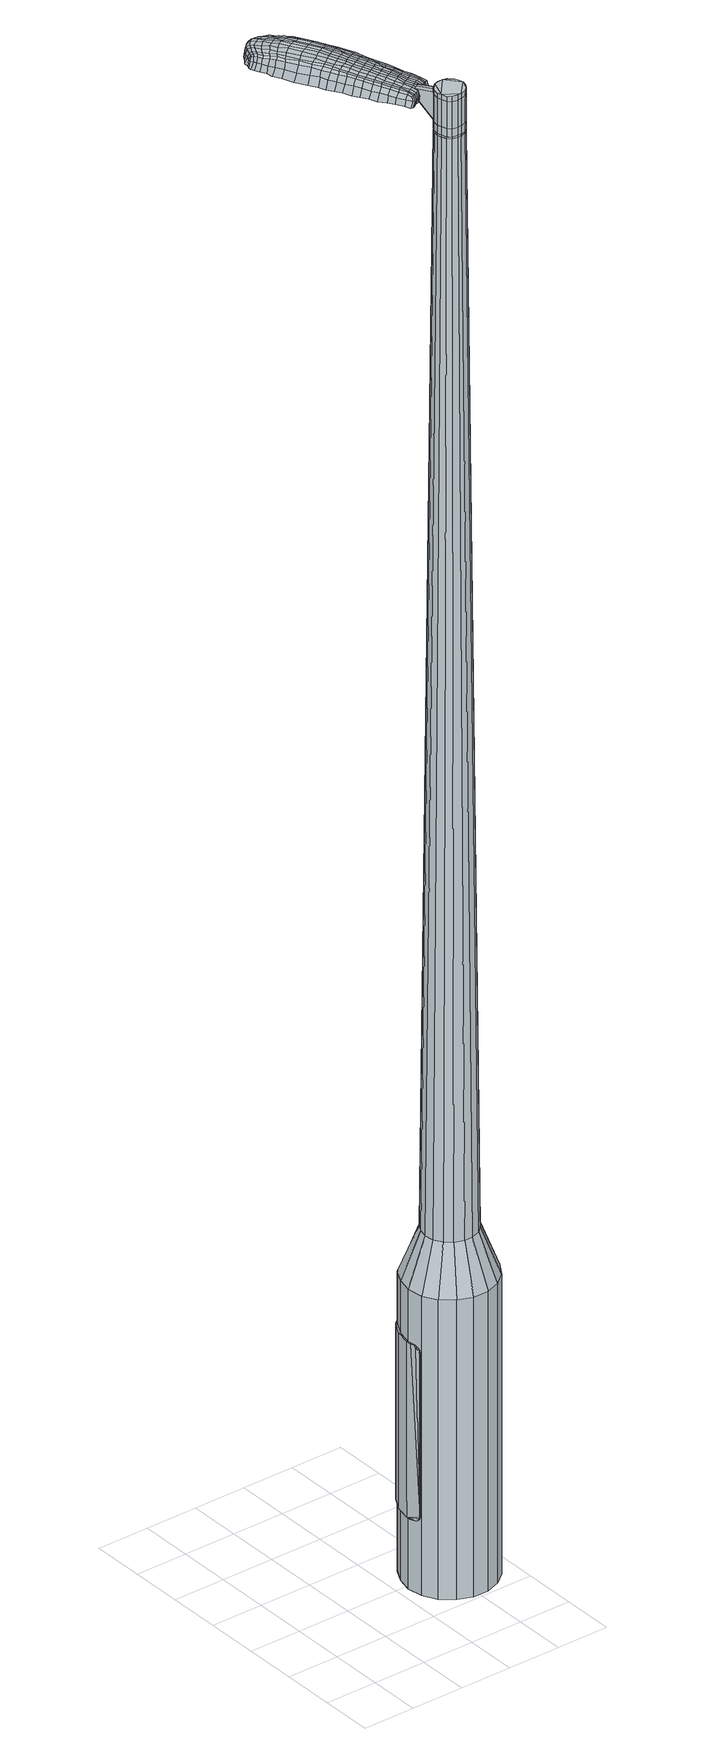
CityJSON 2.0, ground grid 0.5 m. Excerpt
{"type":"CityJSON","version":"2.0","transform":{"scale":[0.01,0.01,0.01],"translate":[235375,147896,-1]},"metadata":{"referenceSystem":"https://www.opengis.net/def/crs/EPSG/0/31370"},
"CityObjects":{
"object1":{"type":"GenericCityObject","attributes":{"cluster":312,"mean_distance_to_centroid":0.28,"new_centroid_x":235376.55,"new_centroid_y":147896.94,"mean_distance_to_camera":8.55,"H1":9.48,"H2":9.28,"Z_final":111.29,"cluster2":-1,"proj_x":235382.22,"proj_y":147893.77,"id_line":52496,"bearing_l":29.24,"distance":6.5,"orientation":"left","G_obj":119.24},"geometry":[{"type":"MultiSurface","lod":"2","boundaries":[[[0,1,2,3]],[[1,4,5,2]],[[4,6,7,5]],[[6,8,9,7]],[[8,10,11,9]],[[10,12,13,11]],[[12,14,15,13]],[[14,16,17,15]],[[16,18,19,17]],[[18,20,21,19]],[[20,22,23,21]],[[22,24,25,23]],[[24,26,27,25]],[[26,28,29,27]],[[28,30,31,29]],[[30,32,33,31]],[[32,34,35,33]],[[34,0,3,35]],[[36,37,38,39]],[[38,40,41,42]],[[41,43,42]],[[42,44,45,46]],[[45,47,46]],[[46,48,49,50]],[[49,51,50]],[[42,46,50,38]],[[50,52,39,38]],[[53,36,39]],[[2,5,7,35]],[[7,9,11,15]],[[11,13,15]],[[15,17,19,23]],[[19,21,23]],[[23,25,27,31]],[[27,29,31]],[[15,23,31,7]],[[31,33,35,7]],[[3,2,35]],[[1,0,54,55]],[[0,34,56,54]],[[34,32,57,56]],[[32,30,58,57]],[[30,28,59,58]],[[28,26,60,59]],[[26,24,61,60]],[[24,22,62,61]],[[22,20,63,62]],[[20,18,64,63]],[[18,16,65,64]],[[16,14,66,65]],[[14,12,67,66]],[[12,10,68,67]],[[10,8,69,68]],[[8,6,70,69]],[[6,4,71,70]],[[4,1,55,71]],[[55,54,72,73]],[[54,56,74,72]],[[56,57,75,74]],[[57,58,76,75]],[[58,59,77,76]],[[59,60,78,77]],[[60,61,79,78]],[[61,62,80,79]],[[62,63,81,80]],[[63,64,82,81]],[[64,65,83,82]],[[65,66,84,83]],[[66,67,85,84]],[[67,68,86,85]],[[68,69,87,86]],[[69,70,88,87]],[[70,71,89,88]],[[71,55,73,89]],[[90,91,92,73]],[[93,94,91,90]],[[75,95,94,93]],[[76,96,95,75]],[[77,97,96,76]],[[98,99,97,77]],[[100,101,99,98]],[[80,102,101,100]],[[81,103,102,80]],[[104,105,103,81]],[[106,107,105,104]],[[108,109,107,106]],[[110,111,109,108]],[[112,113,111,110]],[[114,115,113,112]],[[116,117,115,114]],[[89,118,117,116]],[[73,92,118,89]],[[119,120,121,122]],[[123,119,122,124]],[[125,123,124,126]],[[127,125,126,128]],[[129,127,128,130]],[[131,129,130,132]],[[133,131,132,134]],[[135,133,134,136]],[[137,135,136,138]],[[139,137,138,140]],[[141,139,140,142]],[[143,141,142,144]],[[145,143,144,146]],[[147,145,146,148]],[[149,147,148,150]],[[151,149,150,152]],[[72,90,73]],[[72,74,93,90]],[[74,75,93]],[[78,98,77]],[[78,79,100,98]],[[79,80,100]],[[82,104,81]],[[82,83,106,104]],[[83,84,108,106]],[[84,85,110,108]],[[85,86,112,110]],[[86,87,114,112]],[[87,88,116,114]],[[88,89,116]],[[153,92,91]],[[154,117,118]],[[154,155,115,117]],[[155,156,113,115]],[[156,157,111,113]],[[157,158,109,111]],[[158,159,107,109]],[[159,160,105,107]],[[160,103,105]],[[161,101,102]],[[161,162,99,101]],[[162,97,99]],[[163,94,95]],[[163,153,91,94]],[[39,52,151,164]],[[92,153,165,152]],[[53,39,164,120]],[[153,163,121,165]],[[36,53,120,119]],[[163,95,122,121]],[[37,36,119,123]],[[95,96,124,122]],[[38,37,123,125]],[[96,97,126,124]],[[40,38,125,127]],[[97,162,128,126]],[[41,40,127,129]],[[162,161,130,128]],[[43,41,129,131]],[[161,102,132,130]],[[42,43,131,133]],[[102,103,134,132]],[[44,42,133,135]],[[103,160,136,134]],[[45,44,135,137]],[[160,159,138,136]],[[47,45,137,139]],[[159,158,140,138]],[[46,47,139,141]],[[158,157,142,140]],[[48,46,141,143]],[[157,156,144,142]],[[49,48,143,145]],[[156,155,146,144]],[[51,49,145,147]],[[155,154,148,146]],[[50,51,147,149]],[[154,118,150,148]],[[52,50,149,151]],[[118,92,152,150]],[[151,152,166,167]],[[152,165,168,166]],[[165,121,169,168]],[[121,120,170,169]],[[120,164,171,170]],[[164,151,167,171]],[[172,173,174,175]],[[176,172,175,177]],[[172,176,178,179]],[[173,172,179,180]],[[181,182,183,184]],[[185,181,184,186]],[[181,185,187,188]],[[182,181,188,189]],[[190,191,192,193]],[[194,190,193,195]],[[190,194,196,197]],[[191,190,197,198]],[[199,200,201,202]],[[203,199,202,204]],[[199,203,205,206]],[[200,199,206,207]],[[208,209,210,211]],[[212,208,211,213]],[[208,212,214,215]],[[209,208,215,216]],[[217,218,219,220]],[[221,217,220,222]],[[217,221,223,224]],[[218,217,224,225]],[[226,227,228,229]],[[218,226,229,219]],[[226,218,225,230]],[[227,226,230,231]],[[232,233,234,235]],[[227,232,235,228]],[[232,227,231,236]],[[233,232,236,237]],[[238,176,177,239]],[[233,238,239,234]],[[238,233,237,240]],[[176,238,240,178]],[[241,242,243,244]],[[245,241,244,246]],[[241,245,247,248]],[[242,241,248,249]],[[250,251,252,253]],[[242,250,253,243]],[[250,242,249,254]],[[251,250,254,255]],[[256,257,258,259]],[[251,256,259,252]],[[256,251,255,260]],[[257,256,260,261]],[[262,263,264,265]],[[257,262,265,258]],[[262,257,261,266]],[[263,262,266,267]],[[268,173,180,269]],[[263,268,269,264]],[[268,263,267,270]],[[173,268,270,174]],[[271,272,273,274]],[[275,271,274,276]],[[271,275,277,278]],[[272,271,278,279]],[[280,281,282,283]],[[272,280,283,273]],[[280,272,279,284]],[[281,280,284,285]],[[286,287,288,289]],[[281,286,289,282]],[[286,281,285,290]],[[287,286,290,291]],[[292,185,186,293]],[[287,292,293,288]],[[292,287,291,294]],[[185,292,294,187]],[[295,296,297,298]],[[299,295,298,300]],[[295,299,301,302]],[[296,295,302,303]],[[304,305,306,307]],[[296,304,307,297]],[[304,296,303,308]],[[305,304,308,309]],[[310,311,312,313]],[[305,310,313,306]],[[310,305,309,314]],[[311,310,314,315]],[[316,317,318,319]],[[311,316,319,312]],[[316,311,315,320]],[[317,316,320,321]],[[322,182,189,323]],[[317,322,323,318]],[[322,317,321,324]],[[182,322,324,183]],[[325,211,210,326]],[[327,325,326,328]],[[325,327,329,330]],[[211,325,330,213]],[[331,327,328,332]],[[333,331,332,334]],[[331,333,335,336]],[[327,331,336,329]],[[337,333,334,338]],[[339,337,338,340]],[[337,339,341,342]],[[333,337,342,335]],[[343,339,340,344]],[[345,343,344,346]],[[343,345,347,348]],[[339,343,348,341]],[[349,345,346,350]],[[200,349,350,201]],[[349,200,207,351]],[[345,349,351,347]],[[352,353,198,197]],[[354,352,197,196]],[[352,354,355,356]],[[353,352,356,357]],[[358,359,357,356]],[[360,358,356,355]],[[358,360,361,362]],[[359,358,362,363]],[[364,365,363,362]],[[366,364,362,361]],[[364,366,367,368]],[[365,364,368,369]],[[370,371,369,368]],[[372,370,368,367]],[[370,372,205,203]],[[371,370,203,204]],[[373,374,375,376]],[[275,373,376,277]],[[373,275,276,377]],[[374,373,377,378]],[[379,194,195,380]],[[374,379,380,375]],[[379,374,378,381]],[[194,379,381,196]],[[382,383,384,385]],[[221,382,385,223]],[[382,221,222,386]],[[383,382,386,387]],[[388,389,390,391]],[[383,388,391,384]],[[388,383,387,392]],[[389,388,392,393]],[[394,191,198,395]],[[389,394,395,390]],[[394,389,393,396]],[[191,394,396,192]],[[397,398,399,400]],[[179,397,400,180]],[[397,179,178,401]],[[398,397,401,402]],[[403,404,405,406]],[[398,403,406,399]],[[403,398,402,407]],[[404,403,407,408]],[[409,202,201,410]],[[404,409,410,405]],[[409,404,408,411]],[[202,409,411,204]],[[412,413,414,415]],[[184,412,415,186]],[[412,184,183,416]],[[413,412,416,417]],[[418,206,205,419]],[[413,418,419,414]],[[418,413,417,420]],[[206,418,420,207]],[[421,422,423,424]],[[299,421,424,301]],[[421,299,300,425]],[[422,421,425,426]],[[427,212,213,428]],[[422,427,428,423]],[[427,422,426,429]],[[212,427,429,214]],[[430,431,432,433]],[[245,430,433,247]],[[430,245,246,434]],[[431,430,434,435]],[[436,437,438,439]],[[431,436,439,432]],[[436,431,435,440]],[[437,436,440,441]],[[442,209,216,443]],[[437,442,443,438]],[[442,437,441,444]],[[209,442,444,210]],[[445,446,435,434]],[[244,445,434,246]],[[445,244,243,447]],[[446,445,447,448]],[[449,450,441,440]],[[446,449,440,435]],[[449,446,448,451]],[[450,449,451,452]],[[453,326,210,444]],[[450,453,444,441]],[[453,450,452,454]],[[326,453,454,328]],[[455,456,457,458]],[[302,455,458,303]],[[455,302,301,424]],[[456,455,424,423]],[[459,330,329,460]],[[456,459,460,457]],[[459,456,423,428]],[[330,459,428,213]],[[461,462,448,447]],[[253,461,447,243]],[[461,253,252,463]],[[462,461,463,464]],[[465,466,452,451]],[[462,465,451,448]],[[465,462,464,467]],[[466,465,467,468]],[[469,332,328,454]],[[466,469,454,452]],[[469,466,468,470]],[[332,469,470,334]],[[471,472,473,474]],[[308,471,474,309]],[[471,308,303,458]],[[472,471,458,457]],[[475,336,335,476]],[[472,475,476,473]],[[475,472,457,460]],[[336,475,460,329]],[[477,478,464,463]],[[259,477,463,252]],[[477,259,258,479]],[[478,477,479,480]],[[481,482,468,467]],[[478,481,467,464]],[[481,478,480,483]],[[482,481,483,484]],[[485,338,334,470]],[[482,485,470,468]],[[485,482,484,486]],[[338,485,486,340]],[[487,488,489,490]],[[314,487,490,315]],[[487,314,309,474]],[[488,487,474,473]],[[491,342,341,492]],[[488,491,492,489]],[[491,488,473,476]],[[342,491,476,335]],[[493,494,480,479]],[[265,493,479,258]],[[493,265,264,495]],[[494,493,495,496]],[[497,498,484,483]],[[494,497,483,480]],[[497,494,496,499]],[[498,497,499,500]],[[501,344,340,486]],[[498,501,486,484]],[[501,498,500,502]],[[344,501,502,346]],[[503,504,505,506]],[[320,503,506,321]],[[503,320,315,490]],[[504,503,490,489]],[[507,348,347,508]],[[504,507,508,505]],[[507,504,489,492]],[[348,507,492,341]],[[509,510,496,495]],[[269,509,495,264]],[[509,269,180,400]],[[510,509,400,399]],[[511,512,500,499]],[[510,511,499,496]],[[511,510,399,406]],[[512,511,406,405]],[[513,350,346,502]],[[512,513,502,500]],[[513,512,405,410]],[[350,513,410,201]],[[514,515,417,416]],[[324,514,416,183]],[[514,324,321,506]],[[515,514,506,505]],[[516,351,207,420]],[[515,516,420,417]],[[516,515,505,508]],[[351,516,508,347]],[[517,518,378,377]],[[274,517,377,276]],[[517,274,273,519]],[[518,517,519,520]],[[521,354,196,381]],[[518,521,381,378]],[[521,518,520,522]],[[354,521,522,355]],[[523,524,525,526]],[[224,523,526,225]],[[523,224,223,385]],[[524,523,385,384]],[[527,528,529,530]],[[524,527,530,525]],[[527,524,384,391]],[[528,527,391,390]],[[531,353,357,532]],[[528,531,532,529]],[[531,528,390,395]],[[353,531,395,198]],[[533,534,520,519]],[[283,533,519,273]],[[533,283,282,535]],[[534,533,535,536]],[[537,360,355,522]],[[534,537,522,520]],[[537,534,536,538]],[[360,537,538,361]],[[539,540,541,542]],[[230,539,542,231]],[[539,230,225,526]],[[540,539,526,525]],[[543,544,545,546]],[[540,543,546,541]],[[543,540,525,530]],[[544,543,530,529]],[[547,359,363,548]],[[544,547,548,545]],[[547,544,529,532]],[[359,547,532,357]],[[549,550,536,535]],[[289,549,535,282]],[[549,289,288,551]],[[550,549,551,552]],[[553,366,361,538]],[[550,553,538,536]],[[553,550,552,554]],[[366,553,554,367]],[[555,556,557,558]],[[236,555,558,237]],[[555,236,231,542]],[[556,555,542,541]],[[559,560,561,562]],[[556,559,562,557]],[[559,556,541,546]],[[560,559,546,545]],[[563,365,369,564]],[[560,563,564,561]],[[563,560,545,548]],[[365,563,548,363]],[[565,566,552,551]],[[293,565,551,288]],[[565,293,186,415]],[[566,565,415,414]],[[567,372,367,554]],[[566,567,554,552]],[[567,566,414,419]],[[372,567,419,205]],[[568,569,402,401]],[[240,568,401,178]],[[568,240,237,558]],[[569,568,558,557]],[[570,571,408,407]],[[569,570,407,402]],[[570,569,557,562]],[[571,570,562,561]],[[572,371,204,411]],[[571,572,411,408]],[[572,571,561,564]],[[371,572,564,369]],[[573,574,575,576]],[[576,575,577,578]],[[579,577,575,580]],[[580,575,574,581]],[[582,583,584,585]],[[585,584,586,587]],[[588,586,584,589]],[[589,584,583,590]],[[591,592,593,594]],[[594,593,595,596]],[[597,595,593,598]],[[598,593,592,599]],[[600,601,602,603]],[[603,602,604,605]],[[606,604,602,607]],[[607,602,601,608]],[[609,610,611,612]],[[612,611,613,614]],[[615,613,611,616]],[[616,611,610,617]],[[618,619,620,621]],[[621,620,622,623]],[[624,622,620,625]],[[625,620,619,626]],[[627,628,629,630]],[[630,629,619,618]],[[626,619,629,631]],[[631,629,628,632]],[[633,634,635,636]],[[636,635,628,627]],[[632,628,635,637]],[[637,635,634,638]],[[578,577,639,640]],[[640,639,634,633]],[[638,634,639,641]],[[641,639,577,579]],[[642,643,644,645]],[[645,644,646,647]],[[648,646,644,649]],[[649,644,643,650]],[[651,652,653,654]],[[654,653,643,642]],[[650,643,653,655]],[[655,653,652,656]],[[657,658,659,660]],[[660,659,652,651]],[[656,652,659,661]],[[661,659,658,662]],[[663,664,665,666]],[[666,665,658,657]],[[662,658,665,667]],[[667,665,664,668]],[[581,574,669,670]],[[670,669,664,663]],[[668,664,669,671]],[[671,669,574,573]],[[672,673,674,675]],[[675,674,676,677]],[[678,676,674,679]],[[679,674,673,680]],[[681,682,683,684]],[[684,683,673,672]],[[680,673,683,685]],[[685,683,682,686]],[[687,688,689,690]],[[690,689,682,681]],[[686,682,689,691]],[[691,689,688,692]],[[587,586,693,694]],[[694,693,688,687]],[[692,688,693,695]],[[695,693,586,588]],[[696,697,698,699]],[[699,698,700,701]],[[702,700,698,703]],[[703,698,697,704]],[[705,706,707,708]],[[708,707,697,696]],[[704,697,707,709]],[[709,707,706,710]],[[711,712,713,714]],[[714,713,706,705]],[[710,706,713,715]],[[715,713,712,716]],[[717,718,719,720]],[[720,719,712,711]],[[716,712,719,721]],[[721,719,718,722]],[[590,583,723,724]],[[724,723,718,717]],[[722,718,723,725]],[[725,723,583,582]],[[609,612,726,727]],[[727,726,728,729]],[[730,728,726,731]],[[731,726,612,614]],[[729,728,732,733]],[[733,732,734,735]],[[736,734,732,737]],[[737,732,728,730]],[[735,734,738,739]],[[739,738,740,741]],[[742,740,738,743]],[[743,738,734,736]],[[741,740,744,745]],[[745,744,746,747]],[[748,746,744,749]],[[749,744,740,742]],[[747,746,750,751]],[[751,750,601,600]],[[608,601,750,752]],[[752,750,746,748]],[[599,753,754,598]],[[598,754,755,597]],[[756,755,754,757]],[[757,754,753,758]],[[758,759,760,757]],[[757,760,761,756]],[[762,761,760,763]],[[763,760,759,764]],[[764,765,766,763]],[[763,766,767,762]],[[768,767,766,769]],[[769,766,765,770]],[[770,771,772,769]],[[769,772,773,768]],[[606,773,772,604]],[[604,772,771,605]],[[774,775,776,777]],[[777,776,676,678]],[[677,676,776,778]],[[778,776,775,779]],[[596,595,780,781]],[[781,780,775,774]],[[779,775,780,782]],[[782,780,595,597]],[[783,784,785,786]],[[786,785,622,624]],[[623,622,785,787]],[[787,785,784,788]],[[789,790,791,792]],[[792,791,784,783]],[[788,784,791,793]],[[793,791,790,794]],[[599,592,795,796]],[[796,795,790,789]],[[794,790,795,797]],[[797,795,592,591]],[[798,799,800,801]],[[801,800,580,581]],[[579,580,800,802]],[[802,800,799,803]],[[804,805,806,807]],[[807,806,799,798]],[[803,799,806,808]],[[808,806,805,809]],[[600,603,810,811]],[[811,810,805,804]],[[809,805,810,812]],[[812,810,603,605]],[[813,814,815,816]],[[816,815,585,587]],[[582,585,815,817]],[[817,815,814,818]],[[606,607,819,820]],[[820,819,814,813]],[[818,814,819,821]],[[821,819,607,608]],[[822,823,700,824]],[[824,700,702]],[[701,700,825]],[[825,700,823,826]],[[614,613,827,828]],[[828,827,823,822]],[[826,823,827,829]],[[829,827,613,615]],[[830,646,831]],[[831,646,648]],[[647,646,832]],[[832,646,830,833]],[[834,835,836,837]],[[837,836,830,831]],[[833,830,836,838]],[[838,836,835,839]],[[617,610,840,841]],[[841,840,835,834]],[[839,835,840,842]],[[842,840,610,609]],[[833,843,844,832]],[[832,844,645,647]],[[642,645,844,845]],[[845,844,843,846]],[[839,847,848,838]],[[838,848,843,833]],[[846,843,848,849]],[[849,848,847,850]],[[609,727,851,842]],[[842,851,847,839]],[[850,847,851,852]],[[852,851,727,729]],[[853,854,855]],[[855,854,703,704]],[[702,703,854,824]],[[824,854,853,822]],[[730,731,856,857]],[[857,856,853,855]],[[822,853,856,828]],[[828,856,731,614]],[[846,858,845]],[[845,858,654,642]],[[651,654,858,859]],[[859,858,860]],[[850,861,862,849]],[[849,862,858,846]],[[860,858,862,863]],[[863,862,861,864]],[[729,733,865,852]],[[852,865,861,850]],[[864,861,865,866]],[[866,865,733,735]],[[867,868,869,870]],[[870,869,709,710]],[[704,709,869,855]],[[869,868,855]],[[736,737,871,872]],[[872,871,868,867]],[[855,868,871,857]],[[857,871,737,730]],[[860,873,874,859]],[[859,874,660,651]],[[657,660,874,875]],[[875,874,873,876]],[[864,877,878,863]],[[863,878,873,860]],[[876,873,878,879]],[[879,878,877,880]],[[735,739,881,866]],[[866,881,877,864]],[[880,877,881,882]],[[882,881,739,741]],[[883,884,885,886]],[[886,885,715,716]],[[710,715,885,870]],[[870,885,884,867]],[[742,743,887,888]],[[888,887,884,883]],[[867,884,887,872]],[[872,887,743,736]],[[876,889,890,875]],[[875,890,666,657]],[[663,666,890,891]],[[891,890,889,892]],[[880,893,894,879]],[[879,894,889,876]],[[892,889,894,895]],[[895,894,893,896]],[[741,745,897,882]],[[882,897,893,880]],[[896,893,897,898]],[[898,897,745,747]],[[899,900,901,902]],[[902,901,721,722]],[[716,721,901,886]],[[886,901,900,883]],[[748,749,903,904]],[[904,903,900,899]],[[883,900,903,888]],[[888,903,749,742]],[[892,905,906,891]],[[891,906,670,663]],[[581,670,906,801]],[[801,906,905,798]],[[896,907,908,895]],[[895,908,905,892]],[[798,905,908,807]],[[807,908,907,804]],[[747,751,909,898]],[[898,909,907,896]],[[804,907,909,811]],[[811,909,751,600]],[[818,910,911,817]],[[817,911,725,582]],[[722,725,911,902]],[[902,911,910,899]],[[608,752,912,821]],[[821,912,910,818]],[[899,910,912,904]],[[904,912,752,748]],[[779,913,914,778]],[[778,914,675,677]],[[672,675,914,915]],[[915,914,913,916]],[[597,755,917,782]],[[782,917,913,779]],[[916,913,917,918]],[[918,917,755,756]],[[919,920,921,922]],[[922,921,625,626]],[[624,625,921,786]],[[786,921,920,783]],[[923,924,925,926]],[[926,925,920,919]],[[783,920,925,792]],[[792,925,924,789]],[[758,753,927,928]],[[928,927,924,923]],[[789,924,927,796]],[[796,927,753,599]],[[916,929,930,915]],[[915,930,684,672]],[[681,684,930,931]],[[931,930,929,932]],[[756,761,933,918]],[[918,933,929,916]],[[932,929,933,934]],[[934,933,761,762]],[[935,936,937,938]],[[938,937,631,632]],[[626,631,937,922]],[[922,937,936,919]],[[939,940,941,942]],[[942,941,936,935]],[[919,936,941,926]],[[926,941,940,923]],[[764,759,943,944]],[[944,943,940,939]],[[923,940,943,928]],[[928,943,759,758]],[[932,945,946,931]],[[931,946,690,681]],[[687,690,946,947]],[[947,946,945,948]],[[762,767,949,934]],[[934,949,945,932]],[[948,945,949,950]],[[950,949,767,768]],[[951,952,953,954]],[[954,953,637,638]],[[632,637,953,938]],[[938,953,952,935]],[[955,956,957,958]],[[958,957,952,951]],[[935,952,957,942]],[[942,957,956,939]],[[770,765,959,960]],[[960,959,956,955]],[[939,956,959,944]],[[944,959,765,764]],[[948,961,962,947]],[[947,962,694,687]],[[587,694,962,816]],[[816,962,961,813]],[[768,773,963,950]],[[950,963,961,948]],[[813,961,963,820]],[[820,963,773,606]],[[803,964,965,802]],[[802,965,641,579]],[[638,641,965,954]],[[954,965,964,951]],[[809,966,967,808]],[[808,967,964,803]],[[951,964,967,958]],[[958,967,966,955]],[[605,771,968,812]],[[812,968,966,809]],[[955,966,968,960]],[[960,968,771,770]],[[573,576,175,174]],[[576,578,177,175]],[[588,589,188,187]],[[589,590,189,188]],[[591,594,193,192]],[[594,596,195,193]],[[615,616,215,214]],[[616,617,216,215]],[[618,621,220,219]],[[621,623,222,220]],[[627,630,229,228]],[[630,618,219,229]],[[633,636,235,234]],[[636,627,228,235]],[[578,640,239,177]],[[640,633,234,239]],[[648,649,248,247]],[[649,650,249,248]],[[650,655,254,249]],[[655,656,255,254]],[[656,661,260,255]],[[661,662,261,260]],[[662,667,266,261]],[[667,668,267,266]],[[668,671,270,267]],[[671,573,174,270]],[[678,679,278,277]],[[679,680,279,278]],[[680,685,284,279]],[[685,686,285,284]],[[686,691,290,285]],[[691,692,291,290]],[[692,695,294,291]],[[695,588,187,294]],[[696,699,298,297]],[[699,701,300,298]],[[705,708,307,306]],[[708,696,297,307]],[[711,714,313,312]],[[714,705,306,313]],[[717,720,319,318]],[[720,711,312,319]],[[590,724,323,189]],[[724,717,318,323]],[[774,777,376,375]],[[777,678,277,376]],[[596,781,380,195]],[[781,774,375,380]],[[623,787,386,222]],[[787,788,387,386]],[[788,793,392,387]],[[793,794,393,392]],[[794,797,396,393]],[[797,591,192,396]],[[701,825,425,300]],[[825,826,426,425]],[[826,829,429,426]],[[829,615,214,429]],[[831,433,432]],[[831,648,247,433]],[[834,837,439,438]],[[837,831,432,439]],[[617,841,443,216]],[[841,834,438,443]],[[969,970,971,972]],[[973,974,972,971]],[[975,976,977,978]],[[979,980,981,982]],[[970,983,984,971]],[[985,973,971,984]],[[986,975,978,987]],[[988,989,980,979]],[[983,990,991,984]],[[991,992,985,984]],[[993,986,987,994]],[[995,989,988,996]],[[990,997,998,991]],[[998,999,992,991]],[[1000,993,994,1001]],[[1002,995,996,1003]],[[1004,1005,1006,1007]],[[1008,1009,1005,1004]],[[1008,1010,1011,1009]],[[1010,1012,1013,1011]],[[1014,1015,1016,1017]],[[1018,1019,1015,1014]],[[1020,1021,1019,1018]],[[1022,1023,1021,1020]],[[1017,1006,1005,1014]],[[1014,1005,1009,1018]],[[1009,1011,1020,1018]],[[1011,1013,1022,1020]],[[978,977,974,973]],[[987,978,973,985]],[[992,994,987,985]],[[999,1001,994,992]],[[979,982,976,975]],[[988,979,975,986]],[[996,988,986,993]],[[1003,996,993,1000]],[[980,1004,1007,981]],[[989,1008,1004,980]],[[1010,1008,989,995]],[[1012,1010,995,1002]],[[1024,1025,1026,1027]],[[1026,1028,1029,1030]],[[1026,1030,1031,1032]],[[1026,1032,1027]],[[1033,1024,1027,1034]],[[1035,1034,1027,1036]],[[1037,1036,1027]],[[1038,1026,1025,1039]],[[1040,1038,1039,1041]],[[1042,1040,1041,1043]],[[1044,1042,1043,1045]],[[1046,1044,1045,1047]],[[1047,1048,1049,1050]],[[1047,1050,1051,1052]],[[1047,1052,1053,1054]],[[1053,1055,1056,1057]],[[1053,1057,1058,1059]],[[1053,1059,1054]],[[1047,1054,1046]],[[1060,1061,1025,1024]],[[1062,1063,1028,1026]],[[1064,1065,1037,1027]],[[1061,1066,1039,1025]],[[1067,1062,1026,1038]],[[1066,1068,1041,1039]],[[1069,1067,1038,1040]],[[1068,1070,1043,1041]],[[1071,1069,1040,1042]],[[1070,1072,1045,1043]],[[1073,1071,1042,1044]],[[1072,1074,1047,1045]],[[1075,1073,1044,1046]],[[1074,1076,1048,1047]],[[1077,1078,1055,1053]],[[1079,1075,1046,1054]],[[1049,1048,1076,1080]],[[1050,1049,1080,1081]],[[1051,1050,1081,1082]],[[1052,1051,1082,1083]],[[1053,1052,1083,1077]],[[1084,1060,1024,1033]],[[1085,1084,1033,1034]],[[1086,1085,1034,1035]],[[1087,1086,1035,1036]],[[1065,1087,1036,1037]],[[1029,1028,1063,1088]],[[1056,1055,1078,1089]],[[1030,1029,1088,1090]],[[1031,1030,1090,1091]],[[1032,1031,1091,1092]],[[1027,1032,1092,1064]],[[1057,1056,1089,1093]],[[1058,1057,1093,1094]],[[1059,1058,1094,1095]],[[1054,1059,1095,1079]]]}]}
},
"vertices":[
[132,132,384],[145,137,384],[145,137,96],[132,132,96],[160,137,384],[160,137,96],[174,131,384],[174,131,96],[185,122,384],[185,122,96],[192,109,384],[192,109,96],[195,94,384],[195,94,96],[192,80,384],[192,80,96],[184,67,384],[184,67,96],[173,58,384],[173,58,96],[159,53,384],[159,53,96],[144,53,384],[144,53,96],[131,59,384],[131,59,96],[119,68,384],[119,68,96],[112,81,384],[112,81,96],[110,96,384],[110,96,96],[113,110,384],[113,110,96],[120,123,384],[120,123,96],[140,100,1524],[139,95,1524],[140,91,1524],[146,107,1524],[142,86,1524],[145,83,1524],[154,82,1524],[150,82,1524],[159,83,1524],[162,86,1524],[166,95,1524],[165,90,1524],[165,99,1524],[163,103,1524],[155,108,1524],[159,107,1524],[150,108,1524],[142,104,1524],[140,117,429],[148,120,429],[133,111,429],[129,104,429],[127,95,429],[128,87,429],[133,79,429],[139,73,429],[148,70,429],[156,70,429],[165,73,429],[171,79,429],[176,86,429],[177,95,429],[176,103,429],[172,111,429],[165,117,429],[157,120,429],[146,107,1483],[150,108,1483],[142,104,1483],[140,100,1483],[139,95,1483],[140,91,1483],[142,86,1483],[145,83,1483],[150,82,1483],[154,82,1483],[159,83,1483],[162,86,1483],[165,90,1483],[166,95,1483],[165,99,1483],[163,103,1483],[159,107,1483],[155,108,1483],[146,106,1483],[146,106,1485],[150,108,1485],[142,103,1483],[142,103,1485],[140,100,1485],[139,95,1485],[140,91,1485],[142,87,1483],[142,87,1485],[146,84,1483],[146,84,1485],[150,82,1485],[154,82,1485],[159,84,1483],[159,84,1485],[162,87,1483],[162,87,1485],[164,90,1483],[164,90,1485],[165,95,1483],[165,95,1485],[164,99,1483],[164,99,1485],[162,103,1483],[162,103,1485],[159,106,1483],[159,106,1485],[155,108,1485],[140,100,1519],[142,104,1519],[142,104,1493],[140,100,1493],[139,95,1519],[139,95,1493],[140,91,1519],[140,91,1493],[142,86,1519],[142,86,1493],[145,83,1519],[145,83,1493],[150,82,1519],[150,82,1493],[154,82,1519],[154,82,1493],[159,83,1519],[159,83,1493],[162,86,1519],[162,86,1493],[165,90,1519],[165,90,1493],[166,95,1519],[166,95,1493],[165,99,1519],[165,99,1493],[163,103,1519],[163,103,1493],[159,107,1519],[159,107,1493],[155,108,1519],[155,108,1493],[150,108,1519],[150,108,1493],[146,107,1485],[159,107,1485],[163,103,1485],[165,99,1485],[166,95,1485],[165,90,1485],[162,86,1485],[159,83,1485],[145,83,1485],[142,86,1485],[142,104,1485],[146,107,1519],[146,107,1493],[139,125,1513],[139,125,1518],[137,123,1513],[134,121,1513],[134,121,1518],[137,123,1518],[117,197,1519],[121,191,1518],[121,193,1509],[118,199,1510],[113,205,1519],[114,207,1510],[113,203,1526],[117,196,1525],[120,189,1525],[84,179,1519],[87,173,1518],[89,172,1525],[85,179,1525],[79,186,1519],[81,186,1526],[77,186,1510],[82,179,1510],[85,173,1509],[63,251,1519],[66,253,1519],[66,254,1513],[63,252,1513],[60,248,1519],[60,249,1513],[61,247,1524],[64,250,1524],[67,252,1524],[99,187,1530],[103,180,1529],[106,182,1529],[102,188,1530],[95,195,1531],[98,196,1531],[92,193,1530],[96,185,1530],[100,178,1529],[139,116,1512],[141,118,1512],[141,119,1517],[138,117,1517],[136,115,1512],[136,116,1517],[136,115,1506],[138,117,1506],[141,118,1506],[87,248,1519],[89,246,1519],[90,247,1512],[88,250,1512],[86,250,1518],[86,251,1512],[85,249,1522],[86,247,1523],[88,245,1524],[92,242,1519],[95,237,1519],[96,239,1512],[93,243,1512],[91,241,1524],[94,236,1525],[98,232,1519],[102,225,1519],[103,227,1511],[99,234,1511],[97,231,1526],[101,224,1526],[108,215,1519],[109,217,1510],[107,214,1526],[150,131,1513],[146,138,1513],[146,136,1518],[149,130,1517],[152,126,1512],[151,126,1516],[152,127,1506],[150,132,1507],[147,139,1507],[143,144,1514],[140,151,1515],[139,150,1520],[142,143,1519],[144,146,1507],[141,153,1507],[137,158,1515],[133,165,1516],[133,163,1522],[136,157,1521],[137,160,1508],[134,166,1508],[130,171,1517],[127,178,1517],[126,176,1524],[129,170,1523],[131,173,1508],[128,180,1509],[124,184,1518],[123,183,1524],[125,186,1509],[56,231,1519],[57,228,1519],[58,229,1524],[57,232,1523],[55,234,1518],[56,234,1522],[54,234,1512],[54,232,1512],[55,229,1512],[59,224,1519],[61,219,1519],[63,219,1525],[60,224,1524],[57,224,1512],[60,219,1512],[64,213,1519],[68,206,1519],[69,206,1526],[65,213,1526],[62,214,1511],[66,207,1511],[73,196,1519],[75,196,1526],[71,197,1510],[123,116,1513],[119,123,1513],[118,123,1507],[122,116,1507],[127,112,1512],[125,112,1506],[127,113,1516],[125,116,1517],[121,122,1518],[115,129,1514],[111,135,1515],[109,135,1507],[114,129,1507],[117,129,1519],[113,135,1520],[107,141,1515],[103,148,1516],[101,148,1508],[105,142,1508],[109,141,1521],[105,148,1522],[99,154,1517],[95,160,1517],[93,161,1509],[97,154,1508],[101,154,1523],[97,160,1524],[91,166,1518],[89,167,1509],[93,166,1524],[136,122,1519],[138,123,1519],[132,129,1520],[134,130,1520],[130,127,1520],[133,121,1519],[129,135,1522],[131,136,1522],[125,142,1523],[127,143,1523],[122,140,1523],[126,134,1521],[121,148,1524],[124,149,1524],[118,154,1525],[120,156,1525],[115,153,1525],[118,146,1524],[114,161,1526],[117,162,1526],[110,167,1527],[113,169,1527],[107,166,1527],[111,159,1526],[107,174,1528],[109,175,1528],[104,172,1528],[65,247,1527],[69,249,1527],[62,244,1526],[64,241,1527],[68,243,1528],[71,245,1528],[71,238,1529],[74,239,1529],[67,235,1528],[71,229,1530],[74,231,1530],[78,233,1530],[78,225,1531],[81,227,1531],[74,222,1530],[79,215,1531],[82,217,1531],[86,219,1531],[89,206,1531],[92,207,1531],[85,204,1531],[55,236,1518],[56,239,1519],[54,240,1513],[54,236,1513],[56,235,1523],[57,238,1523],[58,244,1519],[57,244,1513],[59,243,1524],[84,251,1518],[81,253,1518],[81,251,1523],[84,250,1523],[84,253,1513],[82,254,1513],[78,254,1519],[74,254,1519],[74,253,1524],[78,252,1523],[78,255,1513],[74,255,1513],[70,254,1519],[71,253,1524],[70,255,1513],[115,195,1528],[114,194,1528],[117,187,1528],[119,188,1527],[111,202,1528],[109,202,1529],[111,193,1529],[108,191,1530],[112,185,1529],[114,186,1528],[107,201,1529],[104,199,1530],[105,190,1530],[109,183,1529],[101,198,1531],[87,179,1528],[89,180,1529],[84,188,1529],[82,187,1528],[91,173,1527],[93,174,1528],[92,182,1529],[88,190,1530],[96,176,1528],[128,110,1512],[130,111,1512],[130,113,1517],[128,112,1517],[127,111,1506],[129,112,1506],[133,113,1512],[133,114,1517],[132,114,1506],[152,123,1512],[150,123,1512],[151,124,1506],[152,125,1506],[151,124,1517],[149,123,1517],[148,121,1512],[146,120,1512],[146,121,1506],[148,122,1506],[147,122,1517],[145,121,1517],[144,119,1512],[143,120,1506],[143,120,1517],[148,129,1519],[147,128,1519],[145,136,1520],[143,135,1520],[145,127,1519],[143,126,1519],[141,134,1520],[139,132,1520],[140,125,1519],[137,131,1520],[126,117,1519],[127,117,1519],[124,124,1520],[122,123,1520],[130,119,1519],[126,125,1520],[141,142,1521],[140,141,1521],[138,149,1522],[137,148,1522],[138,140,1521],[136,139,1521],[135,147,1522],[132,146,1523],[133,138,1522],[130,144,1523],[118,129,1521],[120,130,1521],[116,137,1522],[114,136,1522],[123,132,1521],[119,138,1522],[135,156,1523],[133,155,1523],[132,162,1524],[130,161,1524],[131,153,1523],[129,152,1524],[128,160,1525],[125,159,1525],[126,151,1524],[123,157,1525],[110,142,1523],[112,143,1523],[108,149,1524],[106,148,1524],[115,145,1524],[111,151,1525],[128,169,1525],[127,168,1525],[125,175,1526],[123,174,1526],[124,167,1526],[122,165,1526],[121,173,1527],[118,172,1527],[119,164,1526],[116,170,1527],[102,154,1525],[104,155,1525],[100,162,1526],[98,161,1526],[107,157,1526],[104,164,1527],[122,182,1527],[120,181,1527],[118,180,1527],[115,178,1528],[112,177,1528],[94,167,1527],[96,168,1527],[100,170,1528],[57,233,1525],[58,236,1525],[59,230,1526],[60,233,1526],[60,240,1526],[62,237,1527],[85,248,1525],[83,249,1525],[85,246,1526],[87,245,1525],[79,250,1525],[76,250,1526],[78,247,1527],[81,246,1526],[72,250,1526],[74,246,1527],[61,225,1526],[62,228,1527],[64,220,1527],[65,222,1528],[64,231,1528],[68,225,1529],[90,241,1526],[87,241,1527],[91,236,1528],[93,236,1527],[84,242,1527],[81,241,1528],[84,235,1529],[88,236,1528],[77,241,1528],[81,234,1530],[67,214,1528],[68,216,1529],[70,207,1528],[72,209,1529],[71,219,1529],[75,212,1530],[96,230,1528],[94,230,1528],[98,223,1529],[100,223,1528],[91,230,1529],[88,229,1530],[92,221,1530],[95,222,1530],[84,228,1530],[89,220,1531],[76,197,1529],[78,198,1529],[81,201,1530],[106,213,1528],[104,212,1529],[101,212,1530],[98,210,1530],[95,209,1531],[120,192,1509],[119,190,1518],[116,196,1518],[116,198,1509],[112,204,1519],[112,206,1510],[111,202,1525],[115,195,1525],[118,188,1525],[91,174,1525],[89,174,1518],[85,180,1518],[87,180,1525],[81,187,1519],[83,187,1525],[79,187,1510],[83,180,1509],[87,174,1509],[67,252,1513],[67,251,1519],[64,249,1519],[64,250,1513],[62,247,1519],[61,247,1513],[63,246,1524],[65,248,1524],[68,250,1524],[106,182,1528],[103,181,1528],[99,187,1529],[102,188,1529],[95,195,1529],[98,196,1529],[92,193,1529],[96,185,1529],[100,179,1528],[140,120,1516],[140,120,1512],[138,118,1512],[138,119,1516],[135,117,1512],[135,118,1516],[135,117,1506],[137,119,1506],[140,120,1506],[88,246,1512],[88,244,1519],[86,247,1518],[87,248,1512],[84,248,1518],[85,250,1512],[84,247,1522],[85,246,1523],[87,243,1523],[94,237,1512],[94,236,1519],[90,240,1519],[91,242,1512],[90,239,1524],[93,235,1525],[101,226,1511],[101,224,1519],[97,231,1519],[97,233,1511],[96,230,1525],[100,223,1526],[106,214,1519],[107,216,1510],[105,213,1526],[144,136,1518],[145,137,1513],[148,130,1513],[147,129,1517],[150,125,1512],[149,126,1515],[150,127,1506],[148,131,1506],[145,138,1507],[137,149,1520],[138,150,1514],[141,144,1514],[141,142,1519],[142,145,1507],[139,152,1507],[131,162,1522],[132,164,1516],[135,157,1515],[134,156,1521],[136,159,1508],[132,166,1508],[124,176,1523],[125,177,1517],[128,170,1516],[128,169,1522],[129,172,1508],[126,179,1508],[122,184,1517],[121,182,1524],[123,185,1509],[60,229,1523],[59,229,1519],[58,232,1518],[59,232,1523],[57,234,1518],[58,234,1522],[56,234,1512],[56,232,1512],[57,229,1512],[65,220,1525],[63,219,1519],[61,225,1519],[62,225,1524],[59,225,1512],[61,220,1512],[71,207,1526],[69,207,1519],[66,214,1519],[67,214,1525],[64,215,1511],[68,208,1511],[75,197,1519],[77,197,1526],[73,198,1510],[119,124,1507],[121,124,1513],[125,117,1513],[123,118,1506],[128,113,1512],[126,113,1506],[128,114,1515],[126,117,1517],[122,124,1518],[111,137,1507],[113,136,1514],[117,130,1514],[115,130,1507],[118,130,1519],[114,136,1520],[103,149,1508],[105,149,1516],[109,143,1515],[107,143,1508],[110,143,1521],[106,149,1522],[95,162,1508],[97,161,1517],[101,155,1516],[99,155,1508],[102,155,1522],[98,161,1523],[93,168,1517],[91,168,1509],[95,167,1524],[135,123,1518],[138,124,1518],[132,129,1519],[134,130,1519],[129,128,1519],[133,122,1518],[128,136,1520],[131,137,1520],[125,142,1521],[127,143,1521],[122,141,1521],[126,134,1520],[121,149,1523],[123,150,1523],[117,155,1524],[120,156,1524],[115,153,1524],[118,147,1523],[114,161,1525],[116,163,1525],[110,168,1526],[113,169,1526],[107,166,1526],[111,160,1525],[106,174,1527],[109,176,1527],[104,173,1527],[69,248,1526],[66,246,1526],[64,244,1525],[65,240,1526],[68,243,1526],[71,244,1526],[74,239,1528],[71,237,1528],[68,235,1527],[72,229,1528],[75,231,1529],[78,233,1529],[81,226,1530],[78,225,1530],[75,222,1529],[79,215,1530],[82,217,1530],[85,219,1530],[92,207,1530],[89,206,1530],[86,204,1530],[56,239,1513],[58,238,1518],[57,236,1518],[56,236,1512],[58,235,1523],[59,238,1523],[59,243,1519],[59,243,1513],[60,242,1523],[81,249,1523],[81,251,1518],[83,250,1518],[83,248,1523],[84,251,1512],[81,252,1512],[74,251,1523],[74,252,1519],[77,251,1519],[78,250,1523],[78,252,1513],[74,253,1513],[71,252,1519],[71,251,1524],[70,253,1513],[116,187,1527],[113,194,1527],[114,194,1527],[117,188,1526],[110,202,1527],[109,201,1528],[111,185,1528],[108,191,1528],[110,193,1528],[114,186,1527],[106,200,1528],[103,199,1529],[105,190,1529],[108,184,1528],[101,198,1529],[85,188,1528],[89,181,1527],[88,180,1527],[84,187,1527],[92,174,1526],[93,175,1527],[93,183,1528],[88,191,1528],[96,177,1527],[129,114,1516],[129,113,1512],[128,114,1516],[127,113,1506],[128,114,1506],[132,115,1512],[132,116,1516],[131,116,1506],[149,125,1512],[150,126,1506],[149,125,1516],[148,125,1516],[145,123,1506],[145,122,1512],[147,123,1512],[147,124,1506],[146,124,1516],[144,123,1516],[143,121,1512],[142,122,1506],[142,121,1516],[146,129,1518],[147,129,1518],[144,135,1519],[143,135,1519],[142,127,1518],[144,128,1518],[141,134,1519],[139,133,1519],[140,125,1518],[136,132,1519],[127,118,1518],[126,118,1518],[123,124,1519],[130,120,1518],[126,126,1519],[140,142,1520],[137,149,1521],[136,148,1521],[135,139,1520],[137,141,1520],[134,147,1521],[132,146,1521],[133,138,1520],[129,145,1521],[116,137,1521],[120,131,1520],[119,130,1520],[115,137,1521],[122,132,1520],[119,139,1521],[133,155,1522],[134,155,1522],[130,162,1523],[129,162,1523],[128,153,1522],[131,154,1522],[127,160,1523],[125,159,1524],[126,151,1523],[122,158,1524],[108,150,1523],[112,143,1522],[111,143,1522],[107,149,1523],[115,145,1522],[111,152,1523],[126,168,1524],[127,169,1524],[124,175,1525],[123,175,1525],[121,166,1525],[124,167,1524],[120,173,1525],[118,172,1526],[119,164,1525],[115,171,1526],[100,162,1525],[104,156,1524],[103,155,1524],[99,162,1525],[107,158,1524],[104,164,1525],[119,181,1526],[120,182,1526],[114,179,1527],[117,180,1526],[112,177,1527],[97,169,1526],[95,168,1526],[100,170,1526],[60,236,1524],[59,233,1524],[60,230,1525],[61,232,1525],[61,240,1525],[63,236,1525],[84,245,1525],[82,247,1524],[84,246,1524],[86,244,1525],[78,246,1526],[76,249,1525],[79,248,1524],[81,245,1525],[72,249,1525],[74,245,1526],[63,228,1526],[63,226,1526],[65,220,1526],[66,222,1527],[65,231,1526],[68,225,1527],[90,235,1527],[87,240,1526],[89,240,1526],[92,235,1526],[84,235,1528],[81,241,1527],[84,241,1526],[87,235,1527],[77,240,1527],[81,234,1528],[69,216,1527],[68,215,1527],[72,208,1527],[73,209,1528],[72,219,1528],[76,212,1529],[97,222,1528],[93,230,1527],[95,229,1527],[99,222,1527],[92,221,1529],[87,229,1529],[91,229,1528],[95,222,1528],[84,228,1529],[89,220,1530],[79,199,1528],[78,198,1528],[82,201,1529],[103,212,1528],[104,212,1528],[98,210,1529],[101,211,1529],[95,209,1530],[151,126,1508],[145,123,1508],[130,152,1509],[137,156,1509],[120,171,1510],[127,175,1510],[101,206,1512],[109,210,1512],[118,195,1511],[110,190,1511],[92,222,1513],[85,233,1514],[93,238,1514],[100,226,1513],[139,120,1508],[123,148,1509],[112,167,1510],[93,201,1512],[102,186,1511],[84,217,1513],[78,229,1514],[133,116,1508],[116,144,1509],[105,163,1510],[85,197,1512],[94,181,1511],[70,225,1514],[76,213,1513],[127,113,1508],[109,140,1509],[97,158,1510],[77,192,1512],[86,177,1511],[62,220,1514],[68,208,1513],[78,245,1514],[75,248,1514],[81,252,1514],[86,249,1514],[71,241,1514],[69,245,1514],[64,236,1514],[63,241,1514],[56,232,1514],[56,238,1514],[70,251,1515],[66,252,1515],[67,253,1515],[74,253,1515],[66,249,1515],[65,252,1515],[63,247,1515],[64,251,1515],[59,245,1515],[63,250,1515],[109,92,334],[109,97,334],[109,97,165],[111,82,171],[109,92,165],[110,89,165],[110,86,166],[110,84,167],[111,83,169],[110,89,334],[110,86,333],[110,84,332],[111,83,331],[111,82,328],[112,111,165],[112,111,334],[119,124,165],[119,124,334],[131,133,165],[131,133,334],[145,138,165],[145,138,334],[160,138,165],[160,138,334],[164,137,334],[168,135,334],[170,135,333],[172,134,332],[173,133,331],[174,133,328],[164,137,165],[174,133,171],[173,133,169],[172,134,167],[170,135,166],[168,135,165],[112,93,334],[111,97,334],[111,97,165],[112,93,165],[114,83,171],[114,83,328],[114,110,334],[114,110,165],[122,122,334],[122,122,165],[132,131,334],[132,131,165],[146,135,334],[146,135,165],[159,135,334],[159,135,165],[163,134,334],[173,131,328],[173,131,171],[163,134,165],[167,133,334],[169,132,333],[171,131,332],[172,131,331],[113,89,334],[113,87,333],[113,84,332],[113,83,331],[113,89,165],[172,131,169],[113,87,166],[113,84,167],[113,83,169],[171,131,167],[169,132,166],[167,133,165]
]}
